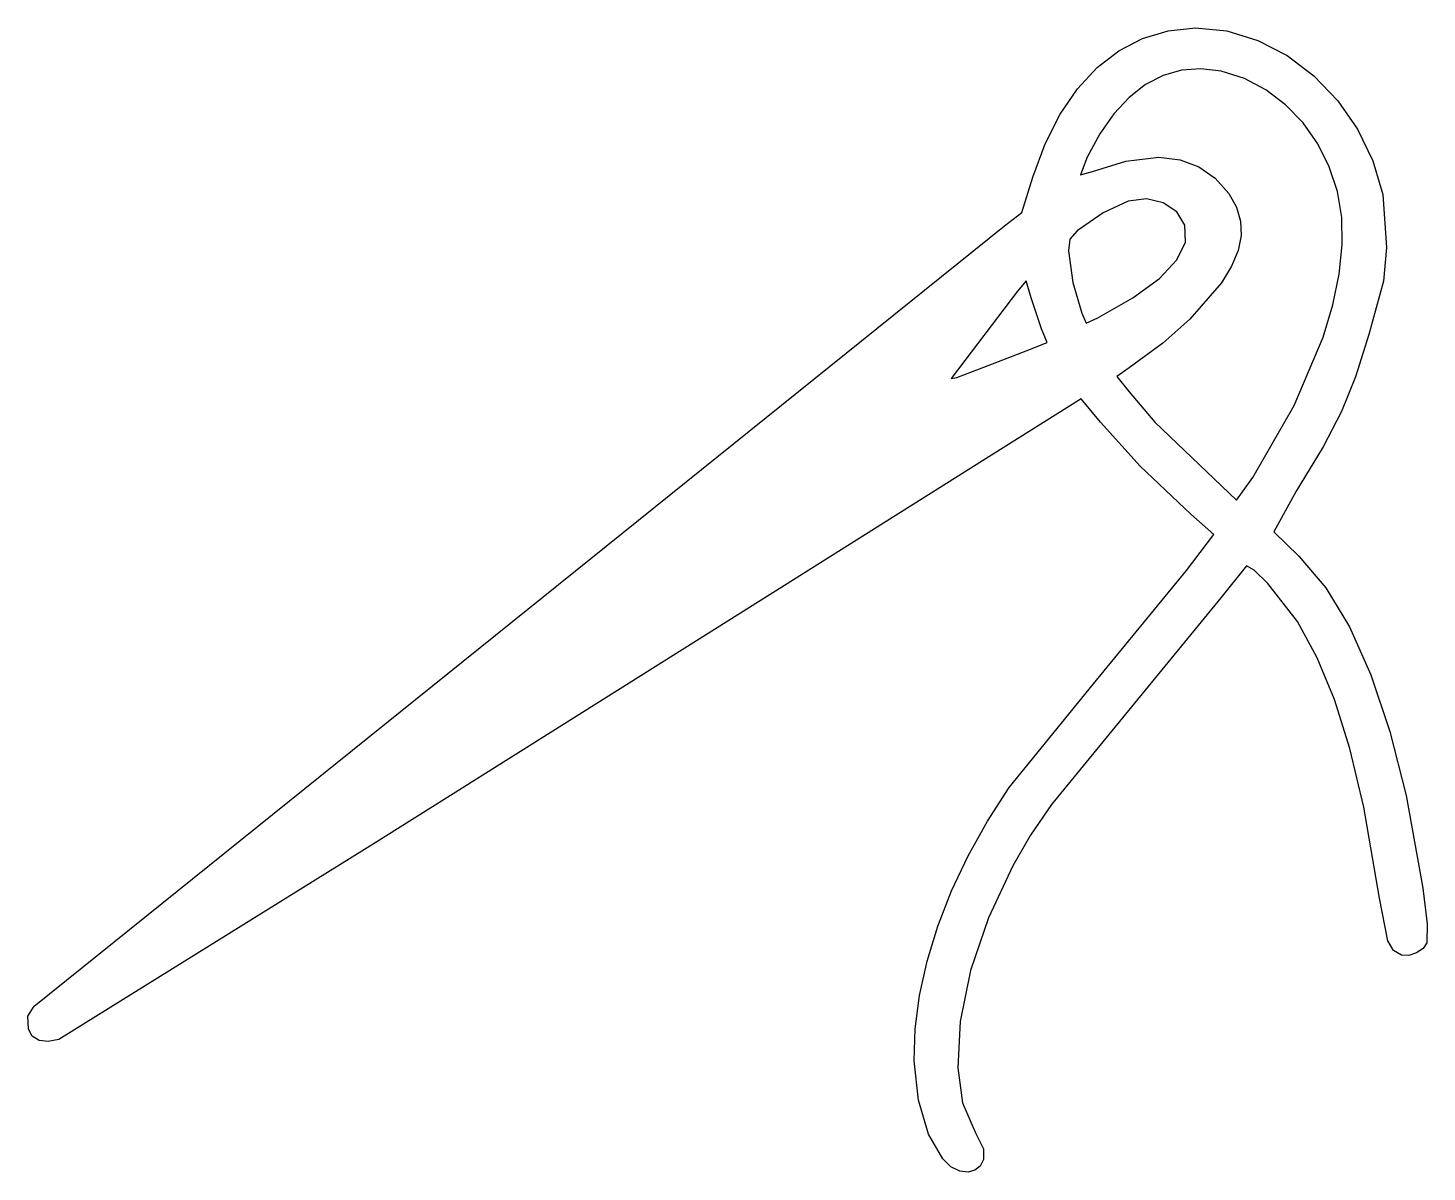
# Model space of a CAD drawing. Extents: x 924 to 1863, y 232 to 958.
# Drawn here: x 1227 to 1306.1, y 233.1 to 297.8 of the extents above; entities that cross this region are included whole.
import ezdxf

# ---------------------------------------------------------------- set-up
doc = ezdxf.new("R2010")
doc.units = 0

msp = doc.modelspace()

# ---------------------------------------------------------------- linework, layer by layer
at = {"layer": 'Layer 1'}
for p, q in [((1290.064528, 297.179647), (1291.509492, 297.611996)), ((1291.509492, 297.611996), (1293.049, 297.77364)), ((1293.049, 297.77364), (1294.835586, 297.604715)), ((1294.835586, 297.604715), (1296.577572, 297.070235)), ((1288.722675, 296.484463), (1290.064528, 297.179647)), ((1296.577572, 297.070235), (1298.231316, 296.208967)), ((1287.4925, 295.53431), (1288.722675, 296.484463)), ((1298.231316, 296.208967), (1299.753175, 295.059681)), ((1286.382568, 294.337057), (1287.4925, 295.53431)), ((1292.268416, 295.380803), (1291.220234, 295.081902)), ((1293.366721, 295.463342), (1292.268416, 295.380803)), ((1294.5094, 295.32584), (1293.366721, 295.463342)), ((1295.818141, 294.914022), (1294.5094, 295.32584)), ((1290.227925, 294.57032), (1289.297238, 293.849735)), ((1291.220234, 295.081902), (1290.227925, 294.57032)), ((1297.040408, 294.271567), (1295.818141, 294.914022)), ((1299.753175, 295.059681), (1301.099506, 293.661144)), ((1285.401447, 292.90057), (1286.382568, 294.337057)), ((1289.297238, 293.849735), (1288.433922, 292.923827)), ((1298.15418, 293.425157), (1297.040408, 294.271567)), ((1301.099506, 293.661144), (1302.226666, 292.052125)), ((1284.557702, 291.232719), (1285.401447, 292.90057)), ((1288.433922, 292.923827), (1287.643726, 291.796276)), ((1299.137437, 292.401471), (1298.15418, 293.425157)), ((1299.968159, 291.227192), (1299.137437, 292.401471)), ((1302.226666, 292.052125), (1303.091011, 290.271391)), ((1283.8599, 289.34137), (1284.557702, 291.232719)), ((1287.643726, 291.796276), (1286.9324, 290.47076)), ((1300.624323, 289.929), (1299.968159, 291.227192)), ((1286.9324, 290.47076), (1286.5533, 289.46596)), ((1289.116737, 290.238946), (1290.979, 290.47786)), ((1290.979, 290.47786), (1292.185547, 290.322907)), ((1286.5533, 289.46596), (1287.2271, 289.65999)), ((1287.2271, 289.65999), (1289.116737, 290.238946)), ((1292.185547, 290.322907), (1293.253475, 289.92332)), ((1293.253475, 289.92332), (1294.173691, 289.283861)), ((1301.083911, 288.533576), (1300.624323, 289.929)), ((1303.091011, 290.271391), (1303.6489, 288.35771)), ((1283.2392, 287.34587), (1283.8599, 289.34137)), ((1294.173691, 289.283861), (1294.9371, 288.40929)), ((1290.280219, 288.107009), (1289.2493, 287.98283)), ((1291.2304, 287.889858), (1290.280219, 288.107009)), ((1294.9371, 288.40929), (1295.367954, 287.636238)), ((1301.3249, 287.0676), (1301.083911, 288.533576)), ((1303.6489, 288.35771), (1303.8629, 285.36547)), ((1282.2494, 286.58564), (1283.2392, 287.34587)), ((1287.842413, 287.321793), (1286.3705, 286.3035)), ((1289.2493, 287.98283), (1287.842413, 287.321793)), ((1291.990981, 287.37778), (1291.2304, 287.889858)), ((1292.4531, 286.61718), (1291.990981, 287.37778)), ((1295.367954, 287.636238), (1295.601848, 286.846838)), ((1227.3725, 242.47094), (1282.2494, 286.58564)), ((1292.488739, 285.669153), (1292.4531, 286.61718)), ((1295.601848, 286.846838), (1295.63624, 286.032923)), ((1301.351402, 285.515169), (1301.3249, 287.0676)), ((1285.9431, 285.837403), (1285.8697, 285.17401)), ((1286.3705, 286.3035), (1285.9431, 285.837403)), ((1292.009137, 284.669306), (1292.488739, 285.669153)), ((1295.63624, 286.032923), (1295.468588, 285.186331)), ((1285.8697, 285.17401), (1286.120175, 283.382793)), ((1295.468588, 285.186331), (1295.096349, 284.298896)), ((1301.1835, 283.860149), (1301.351402, 285.515169)), ((1303.8629, 285.36547), (1303.67955, 283.458454)), ((1291.014492, 283.617884), (1292.009137, 284.669306)), ((1295.096349, 284.298896), (1294.516983, 283.362454)), ((1283.4841, 283.4816), (1282.9935, 282.89322)), ((1283.7576, 282.51812), (1283.4841, 283.4816)), ((1286.120175, 283.382793), (1286.6213, 281.64985)), ((1289.505, 282.51513), (1291.014492, 283.617884)), ((1294.516983, 283.362454), (1292.7267, 281.30989)), ((1300.824704, 282.112815), (1301.1835, 283.860149)), ((1303.67955, 283.458454), (1302.8593, 280.44485)), ((1282.9935, 282.89322), (1279.2444, 277.96039)), ((1284.3468, 280.77212), (1283.7576, 282.51812)), ((1287.5352, 281.38011), (1289.505, 282.51513)), ((1289.505, 282.51513), (1289.505, 282.51513)), ((1300.278525, 280.28344), (1300.824704, 282.112815)), ((1286.6213, 281.64985), (1286.8727, 281.07988)), ((1286.8727, 281.07988), (1287.5352, 281.38011)), ((1292.7267, 281.30989), (1291.201887, 279.961458)), ((1284.6623, 279.98966), (1284.3468, 280.77212)), ((1298.638062, 276.419661), (1300.278525, 280.28344)), ((1302.8593, 280.44485), (1302.099645, 278.042934)), ((1281.094, 278.58842), (1283.4844, 279.51034)), ((1283.4844, 279.51034), (1284.6623, 279.98966)), ((1291.201887, 279.961458), (1289.3098, 278.55691)), ((1279.5528, 278.01819), (1281.094, 278.58843)), ((1281.094, 278.58843), (1281.094, 278.58842)), ((1289.3098, 278.55691), (1288.6048, 278.07129)), ((1279.2444, 277.96039), (1279.5528, 278.01819)), ((1288.6048, 278.07129), (1289.3017, 277.19536)), ((1302.099645, 278.042934), (1301.310712, 276.089366)), ((1289.3017, 277.19536), (1290.7548, 275.48935)), ((1286.5917, 276.80946), (1281.5176, 273.61389)), ((1287.6743, 275.48227), (1286.5917, 276.80946)), ((1296.2902, 272.351), (1298.638062, 276.419661)), ((1289.930688, 273.000792), (1287.6743, 275.48227)), ((1290.7548, 275.48935), (1295.3709, 271.08459)), ((1301.310712, 276.089366), (1300.267623, 274.100251)), ((1300.267623, 274.100251), (1298.7455, 271.59169)), ((1281.5176, 273.61389), (1270.3171, 266.57237)), ((1292.7846, 270.28806), (1289.930688, 273.000792)), ((1295.3709, 271.08459), (1296.2907, 272.3509)), ((1296.2907, 272.3509), (1296.2902, 272.351)), ((1298.7455, 271.59169), (1297.4898, 269.28471)), ((1294.0865, 269.12845), (1292.7846, 270.28806)), ((1292.5422, 267.10583), (1294.0865, 269.12845)), ((1297.4898, 269.28471), (1298.900112, 267.908842)), ((1298.900112, 267.908842), (1300.4278, 266.11437)), ((1287.278, 260.69505), (1292.5422, 267.10583)), ((1295.939, 267.35751), (1294.4942, 265.55648)), ((1296.378442, 267.12461), (1295.939, 267.35751)), ((1297.152788, 266.360841), (1296.378442, 267.12461)), ((1270.3171, 266.57237), (1246.7567, 251.76347)), ((1298.821, 264.20795), (1297.152788, 266.360841)), ((1300.4278, 266.11437), (1301.759267, 263.909229)), ((1294.4942, 265.55648), (1289.4277, 259.38645)), ((1299.938402, 262.165261), (1298.821, 264.20795)), ((1301.759267, 263.909229), (1302.970538, 261.191778)), ((1300.909863, 259.810152), (1299.938402, 262.165261)), ((1302.970538, 261.191778), (1304.046489, 258.001073)), ((1282.5248, 254.82825), (1287.278, 260.69505)), ((1301.775517, 257.030517), (1300.909863, 259.810152)), ((1289.4277, 259.38645), (1284.907563, 253.862393)), ((1304.046489, 258.001073), (1304.972, 254.37617)), ((1302.5755, 253.71425), (1301.775517, 257.030517)), ((1281.288342, 252.92537), (1282.5248, 254.82825)), ((1304.972, 254.37617), (1305.919987, 249.136239)), ((1284.907563, 253.862393), (1283.723064, 252.14138)), ((1303.4707, 248.56865), (1302.5755, 253.71425)), ((1280.198289, 250.971882), (1281.288342, 252.92537)), ((1246.7567, 251.76347), (1228.7638, 240.58817)), ((1283.723064, 252.14138), (1282.7188, 250.39494)), ((1279.261989, 248.988899), (1280.198289, 250.971882)), ((1282.7188, 250.39494), (1281.345175, 247.460959)), ((1278.486788, 246.997535), (1279.261989, 248.988899)), ((1303.933513, 246.153496), (1303.4707, 248.56865)), ((1305.919987, 249.136239), (1306.149495, 247.127206)), ((1277.880031, 245.018904), (1278.486788, 246.997535)), ((1281.345175, 247.460959), (1280.3395, 244.474333)), ((1306.149495, 247.127206), (1306.1428, 246.04649)), ((1304.258692, 245.609094), (1303.933513, 246.153496)), ((1304.7063, 245.35085), (1304.258692, 245.609094)), ((1305.120667, 245.335105), (1304.7063, 245.35085)), ((1305.560338, 245.475905), (1305.120667, 245.335105)), ((1305.932114, 245.728088), (1305.560338, 245.475905)), ((1306.1428, 246.04649), (1305.932114, 245.728088)), ((1277.449067, 243.074121), (1277.880031, 245.018904)), ((1280.3395, 244.474333), (1279.74565, 241.595859)), ((1277.201241, 241.184298), (1277.449067, 243.074121)), ((1227.026, 241.900372), (1227.3725, 242.47094)), ((1227.05, 241.159), (1227.026, 241.900372)), ((1279.74565, 241.595859), (1279.6075, 238.98634)), ((1227.0505, 241.15894), (1227.05, 241.159)), ((1227.267395, 240.761417), (1227.0505, 241.15894)), ((1227.659313, 240.522442), (1227.267395, 240.761417)), ((1228.7638, 240.58817), (1228.175148, 240.459024)), ((1277.1439, 239.37055), (1277.201241, 241.184298)), ((1228.175148, 240.459024), (1227.659313, 240.522442)), ((1277.385538, 237.142512), (1277.1439, 239.37055)), ((1279.6075, 238.98634), (1279.8831, 237.002668)), ((1277.9505, 235.231674), (1277.385538, 237.142512)), ((1279.8831, 237.002668), (1280.6126, 235.31142)), ((1278.757938, 233.833054), (1277.9505, 235.231674)), ((1280.6126, 235.31142), (1281.06565, 234.392084)), ((1281.06565, 234.392084), (1281.0651, 233.80388)), ((1279.227319, 233.386769), (1278.757938, 233.833054)), ((1280.875808, 233.427459), (1280.578638, 233.186162)), ((1281.0651, 233.80388), (1280.875808, 233.427459)), ((1279.727, 233.14167), (1279.227319, 233.386769)), ((1280.190173, 233.088172), (1279.727, 233.14167)), ((1280.578638, 233.186162), (1280.190173, 233.088172))]:
    msp.add_line(p, q, dxfattribs=at)

doc.saveas('drawing.dxf')
